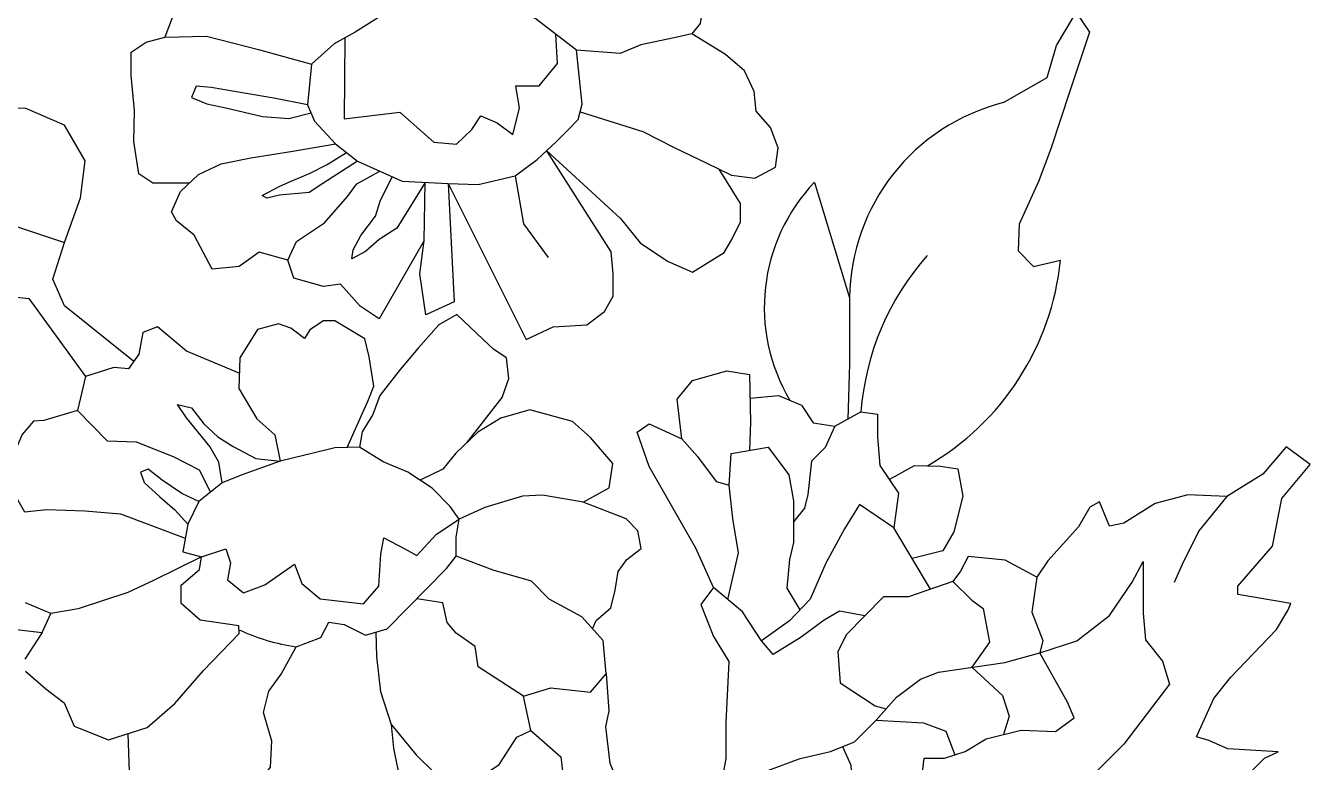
# Model space of a CAD drawing. Header units: millimetres. Extents: x 603733 to 1211550, y 1310999 to 2622648.
# Drawn here: x 605898.587 to 605900.946, y 1311237.534 to 1311238.887 of the extents above; entities that cross this region are included whole.
import ezdxf

# ---------------------------------------------------------------- set-up
doc = ezdxf.new("R2010")
doc.units = ezdxf.units.MM
doc.layers.add('elenarbi-free_blocks', color=7, linetype='Continuous')

# ---------------------------------------------------------------- blocks, each defined once
blk = doc.blocks.new('A$C20C8591F')
at = {"layer": 'elenarbi-free_blocks', "color": 50}
for p, q in [((7.086, 17.117), (6.409, 16.784)), ((6.409, 16.784), (6.046, 16.612)), ((6.046, 16.612), (5.349, 16.385)), ((4.964, 16.32), (4.604, 16.467)), ((4.84, 16.051), (4.964, 16.32)), ((5.349, 16.385), (4.964, 16.32)), ((4.84, 16.051), (4.596, 15.675)), ((7.116, 15.515), (7.616, 16.034)), ((4.603, 15.503), (4.892, 15.257)), ((6.709, 15.047), (7.116, 15.515)), ((4.892, 15.257), (5.151, 15.06)), ((5.151, 15.06), (5.292, 14.727)), ((6.321, 14.709), (6.709, 15.047)), ((5.292, 14.727), (5.773, 14.537)), ((5.773, 14.537), (6.321, 14.709))]:
    blk.add_line(p, q, dxfattribs=at)
at = {"layer": 'elenarbi-free_blocks', "color": 30}
for p, q in [((7.056, 16.938), (7.086, 17.117)), ((6.797, 16.717), (7.056, 16.938)), ((6.797, 16.458), (6.797, 16.717)), ((7.068, 16.225), (6.797, 16.458)), ((7.61, 16.145), (7.068, 16.225)), ((7.616, 16.034), (7.61, 16.145))]:
    blk.add_line(p, q, dxfattribs=at)
at = {"layer": 'elenarbi-free_blocks', "color": 84}
blk.add_line((4.435, 16.096), (4.84, 16.051), dxfattribs=at)
at = {"layer": 'elenarbi-free_blocks', "color": 50}
for points in [[(9.582, 24.724), (9.023, 25.265), (8.481, 25.612), (7.764, 25.765), (7.417, 25.734), (7.274, 25.53), (7.212, 25.244), (7.202, 25.122), (6.998, 25.05), (6.712, 24.816), (6.567, 24.447)], [(13.883, 25.656), (14.172, 25.3), (14.181, 25.06), (14.114, 24.636), (13.998, 24.492), (13.748, 24.434), (13.276, 24.338), (12.987, 24.213), (12.372, 24.264)], [(18.391, 23.522), (19.004, 23.875), (19.135, 24.326), (19.412, 24.792), (19.601, 24.515), (19.325, 23.686), (19.062, 22.886), (18.888, 22.42), (18.611, 21.809), (18.596, 21.431), (18.815, 21.213), (19.193, 21.3)], [(6.917, 22.388), (6.402, 22.388), (6.202, 22.516), (6.131, 22.975), (6.143, 23.411), (6.096, 23.906), (6.096, 24.235), (6.308, 24.377), (6.567, 24.447), (7.157, 24.459), (7.888, 24.271), (8.636, 24.064)], [(12.423, 23.391), (13.306, 23.114), (13.758, 22.883), (14.201, 22.671), (14.558, 22.498), (14.885, 22.459), (15.174, 22.613), (15.213, 22.883), (15.107, 23.171), (14.905, 23.402), (14.876, 23.681), (14.741, 23.97), (14.471, 24.201), (13.998, 24.492)], [(8.58, 23.491), (8.106, 23.586), (7.716, 23.651), (7.224, 23.735), (7.011, 23.753), (6.946, 23.596), (7.159, 23.503), (7.428, 23.447), (7.948, 23.327), (8.319, 23.299), (8.63, 23.376)], [(8.303, 21.3), (7.901, 21.413), (7.615, 21.21), (7.234, 21.175), (6.983, 21.651), (6.733, 21.853), (6.661, 21.984), (6.792, 22.269), (7.042, 22.507), (7.363, 22.661), (7.78, 22.745), (8.375, 22.84), (8.976, 22.941)], [(9.285, 22.699), (8.795, 22.381), (8.603, 22.255), (8.185, 22.217), (8.009, 22.176), (7.939, 22.211), (8.191, 22.345), (8.349, 22.416), (8.619, 22.527), (8.859, 22.65), (9.13, 22.82)], [(10.562, 22.38), (11.662, 20.183), (12.043, 20.36), (12.519, 20.387), (12.764, 20.577), (12.886, 20.795), (12.886, 21.107), (12.859, 21.419), (11.952, 22.843)], [(11.952, 22.843), (12.991, 21.886), (13.268, 21.547), (13.653, 21.286), (14.007, 21.132), (14.454, 21.409), (14.562, 21.593), (14.685, 21.84), (14.685, 22.101), (14.38, 22.584)], [(10.224, 21.576), (9.588, 20.472), (9.323, 20.652), (9.047, 20.964), (8.807, 20.928), (8.387, 21.048), (8.303, 21.3), (8.423, 21.564), (8.819, 21.827), (9.143, 22.199), (9.275, 22.379), (9.598, 22.556)], [(10.237, 22.397), (9.84, 21.75), (9.591, 21.59), (9.396, 21.425), (9.207, 21.318), (9.225, 21.448), (9.331, 21.649), (9.538, 21.921), (9.609, 22.146), (9.721, 22.37), (9.774, 22.476)], [(11.508, 22.488), (11.623, 21.813), (11.971, 21.337)], [(10.562, 22.38), (10.645, 20.712), (10.248, 20.532), (10.248, 20.532), (10.164, 21.108), (10.224, 21.576), (10.237, 22.397)], [(10.827, 18.727), (11.325, 19.362), (11.417, 19.63), (11.384, 19.924), (11.207, 20.042), (11.056, 20.184), (10.685, 20.534), (10.433, 20.39), (10.139, 20.062), (9.887, 19.76), (9.601, 19.391), (9.5, 19.122), (9.349, 18.879), (9.311, 18.664)], [(7.618, 19.706), (6.876, 20.017), (6.467, 20.362), (6.258, 20.279), (6.205, 19.975), (6.059, 19.766), (5.849, 19.787), (5.451, 19.661), (5.336, 19.18), (5.755, 18.751), (6.164, 18.74), (6.687, 18.531), (7.054, 18.342), (7.211, 18.03)], [(9.138, 18.66), (9.436, 19.323), (9.514, 19.525), (9.448, 19.939), (9.386, 20.191), (8.964, 20.447), (8.806, 20.447), (8.612, 20.319), (8.537, 20.195), (8.347, 20.34), (8.169, 20.402), (7.875, 20.323), (7.627, 19.922), (7.61, 19.49), (7.868, 19.061), (8.119, 18.836), (8.196, 18.466)], [(7.375, 18.163), (7.328, 18.451), (7.202, 18.674), (6.875, 19.075), (6.748, 19.264), (6.943, 19.218), (7.121, 18.995), (7.316, 18.811), (7.534, 18.674), (7.85, 18.502), (8.196, 18.466)], [(5.336, 19.18), (4.863, 19.042), (4.717, 19.031), (4.56, 18.843), (4.423, 18.529), (4.434, 18.026), (4.591, 17.754), (4.905, 17.786), (5.44, 17.765), (5.942, 17.723), (6.857, 17.382)], [(12.465, 17.886), (12.831, 18.09), (12.883, 18.435), (12.569, 18.801), (12.314, 19.026), (11.715, 19.191), (11.303, 19.071), (10.98, 18.876), (10.673, 18.577), (10.486, 18.352), (10.166, 18.198)], [(7.047, 17.896), (6.808, 18.01), (6.53, 18.198), (6.334, 18.353), (6.227, 18.312), (6.277, 18.165), (6.497, 17.961), (6.71, 17.782), (6.891, 17.576)], [(12.598, 16.103), (12.65, 16.221), (12.855, 16.396), (12.917, 16.647), (12.959, 16.91), (13.08, 17.081), (13.281, 17.235), (13.236, 17.482), (13.072, 17.654), (12.465, 17.886), (11.894, 17.986), (11.61, 17.971), (11.078, 17.814), (10.719, 17.646)], [(11.626, 15.154), (12.011, 15.27), (12.568, 15.21), (12.79, 15.466), (12.747, 15.937), (12.448, 16.27), (11.985, 16.518), (11.737, 16.775), (11.198, 16.929), (10.676, 17.128)], [(9.764, 14.747), (10.111, 14.324), (10.376, 14.068), (10.881, 13.923), (11.283, 14.188), (11.532, 14.573), (11.729, 14.667), (11.626, 15.154), (10.984, 15.565), (10.941, 15.855), (10.676, 16.039), (10.547, 16.193), (10.487, 16.467), (10.121, 16.527)], [(7.927, 13.981), (8.296, 13.574), (8.623, 13.421), (9.21, 13.443), (9.84, 13.519), (9.938, 13.65), (9.895, 13.932), (9.797, 14.421), (9.764, 14.747), (9.612, 15.214), (9.558, 15.714), (9.549, 16.056)], [(6.047, 14.623), (6.067, 14.084), (6.339, 13.834), (6.633, 13.813), (7.002, 13.65), (7.394, 13.617), (7.796, 13.813), (8.057, 14.149), (8.079, 14.519), (7.959, 14.921), (8.035, 15.225), (8.209, 15.464), (8.419, 15.847)]]:
    blk.add_lwpolyline(points, dxfattribs=at)
at = {"layer": 'elenarbi-free_blocks', "color": 30}
for points in [[(12.372, 24.264), (11.784, 24.713), (11.465, 24.768), (11.036, 24.834), (10.496, 24.867), (9.582, 24.724), (9.252, 24.515), (8.955, 24.35), (8.636, 24.064), (8.58, 23.491), (8.679, 23.26), (8.976, 22.941), (9.285, 22.699), (9.912, 22.413), (10.562, 22.38), (10.986, 22.369)], [(9.104, 24.433), (9.099, 23.294), (9.882, 23.39), (10.362, 22.965), (10.678, 22.937), (10.897, 23.143), (11.021, 23.335), (11.254, 23.239), (11.474, 23.074), (11.57, 23.445), (11.515, 23.76), (11.515, 23.76), (11.844, 23.76), (11.844, 23.76), (12.105, 24.075), (12.078, 24.489)], [(10.986, 22.369), (11.508, 22.488), (11.817, 22.72), (12.087, 22.967), (12.249, 23.136), (12.396, 23.283), (12.45, 23.499), (12.372, 24.264)], [(8.419, 15.847), (8.77, 15.979), (8.88, 16.198), (9.099, 16.165), (9.396, 16.012), (9.703, 16.1), (10.538, 16.955), (10.676, 17.128), (10.676, 17.395), (10.719, 17.646), (10.59, 17.827), (10.339, 18.086), (9.994, 18.31), (9.648, 18.457), (9.311, 18.664), (8.965, 18.656), (8.68, 18.586), (8.196, 18.466), (7.643, 18.267), (7.375, 18.163), (7.047, 17.896), (6.891, 17.576), (6.822, 17.188), (7.086, 17.117)], [(7.086, 17.117), (7.427, 17.231), (7.496, 17.033), (7.453, 16.791), (7.678, 16.61), (7.98, 16.722), (8.395, 17.015), (8.499, 16.739), (8.758, 16.523), (9.371, 16.454), (9.587, 16.705), (9.613, 17.153), (9.657, 17.387), (9.95, 17.231), (10.123, 17.136), (10.4, 17.438), (10.4, 17.438), (10.719, 17.646)]]:
    blk.add_lwpolyline(points, dxfattribs=at)
at = {"layer": 'elenarbi-free_blocks', "color": 90}
for points in [[(6.132, 19.87), (5.154, 20.659), (4.992, 21.031), (5.154, 21.548), (5.38, 22.179), (5.444, 22.701), (5.153, 23.203), (4.602, 23.445), (3.453, 23.429), (1.964, 23.558), (2.207, 23.235), (2.337, 22.33), (2.563, 21.537), (3.372, 20.858), (3.923, 20.842), (4.651, 20.761), (5.451, 19.661)], [(21.887, 14.093), (22.07, 14.277), (22.263, 14.368), (21.553, 14.41), (21.285, 14.527), (21.11, 14.577), (21.353, 15.118), (21.595, 15.418), (22.238, 16.094), (22.397, 16.361), (22.439, 16.461), (21.695, 16.586), (21.695, 16.703), (22.18, 17.266), (22.314, 17.942), (22.714, 18.418), (22.372, 18.668), (22.046, 18.284), (21.537, 17.967), (21.144, 17.483), (20.91, 17.008), (20.794, 16.757)], [(21.537, 17.967), (20.986, 17.992), (20.526, 17.867), (20.084, 17.592), (19.883, 17.55), (19.741, 17.892), (19.608, 17.817), (19.449, 17.542), (19.013, 17.063), (18.862, 16.83), (18.787, 16.338), (18.946, 15.937), (18.9, 15.763)], [(18.862, 16.83), (18.411, 17.072), (17.894, 17.122), (17.785, 16.913), (17.676, 16.771), (17.944, 16.504), (18.102, 16.388), (18.194, 15.912), (17.942, 15.56)], [(17.676, 16.771), (17.05, 16.554), (16.699, 16.554), (16.171, 16.017), (16.055, 15.776), (16.088, 15.342), (16.581, 15.016), (16.738, 14.975)], [(17.942, 15.56), (18.377, 15.163), (18.472, 14.869), (18.392, 14.612)], [(16.594, 14.814), (17.263, 14.775), (17.578, 14.659), (17.704, 14.323)], [(16.119, 14.442), (16.238, 14.181), (16.254, 13.941), (16.139, 13.718), (15.973, 13.073), (15.936, 12.962)]]:
    blk.add_lwpolyline(points, dxfattribs=at)
at = {"layer": 'elenarbi-free_blocks', "color": 84}
for points in [[(3.648, 20.85), (3.664, 21.877), (3.745, 22.459), (4.424, 21.796), (5.154, 21.548)], [(15.725, 22.398), (16.22, 20.769), (16.22, 19.838), (16.196, 19.06)], [(13.855, 18.783), (13.792, 19.34), (14.005, 19.605), (14.489, 19.74), (14.812, 19.688), (14.825, 19.018), (14.812, 18.619)], [(14.818, 19.353), (15.218, 19.392), (15.541, 19.257), (15.709, 19.005), (16.012, 18.96), (15.877, 18.657), (15.683, 18.464), (15.632, 17.997), (15.587, 17.803), (15.428, 17.611)], [(16.012, 18.96), (16.381, 19.16), (16.616, 19.127), (16.616, 18.811), (16.649, 18.405), (16.908, 18.016), (16.843, 17.526)], [(14.301, 16.685), (14.052, 17.238), (13.397, 18.39), (13.226, 18.874), (13.397, 18.992), (13.855, 18.783), (14.078, 18.534), (14.34, 18.181), (14.524, 18.128)], [(14.505, 16.514), (14.655, 17.173), (14.576, 17.657), (14.524, 18.128), (14.55, 18.573), (15.074, 18.665), (15.362, 18.272), (15.428, 17.906), (15.428, 17.317), (15.375, 17.081), (15.336, 16.675), (15.519, 16.368)], [(16.779, 18.21), (17.136, 18.405), (17.501, 18.397), (17.745, 18.356), (17.818, 17.975), (17.688, 17.472), (17.534, 17.204), (17.103, 17.095)], [(17.363, 16.663), (16.843, 17.526), (16.358, 17.853), (16.148, 17.513), (15.886, 17.029), (15.664, 16.518), (15.375, 16.217), (14.977, 15.934)], [(15.068, 14.103), (15.526, 14.272), (15.95, 14.374), (16.289, 14.509), (16.594, 14.814), (16.882, 15.136), (16.882, 15.136), (17.221, 15.39), (17.476, 15.492), (18.408, 15.627), (18.9, 15.763), (19.425, 15.932), (19.883, 16.288), (20.205, 16.762), (20.358, 17.05), (20.358, 16.322), (20.392, 15.949), (20.629, 15.644), (20.731, 15.322), (20.087, 14.476), (19.544, 13.933)], [(16.435, 16.286), (16.08, 16.351), (15.862, 16.226), (15.537, 15.984), (15.144, 15.742), (14.977, 15.934), (14.71, 16.343), (14.301, 16.685), (14.125, 16.443), (14.301, 15.992), (14.518, 15.642), (14.475, 14.781), (14.475, 14.272), (14.433, 14.038), (14.3, 13.786)], [(16.162, 12.021), (16.831, 12.281), (17.104, 12.68), (17.115, 13.089), (16.947, 13.32), (17.073, 13.688), (17.241, 14.003), (17.273, 14.276), (17.556, 14.276), (17.851, 14.37), (18.145, 14.549), (18.639, 14.675), (19.122, 14.654), (19.386, 14.848), (19.291, 15.069), (18.9, 15.763)], [(12.79, 15.466), (12.827, 14.945), (12.778, 14.721), (12.841, 14.209), (13.077, 13.66)], [(11.729, 14.667), (12.151, 14.299), (12.174, 14.098), (12.185, 13.881), (12.335, 13.708), (12.43, 13.553)]]:
    blk.add_lwpolyline(points, dxfattribs=at)
at = {"layer": 'elenarbi-free_blocks', "color": 50}
for centre, radius, start, end in [((19.089, 20.739), 2.869, 104.0917, 179.3993), ((20.139, 18.871), 3.77, 138.5478, 175.6069), ((15.42, 21.685), 3.793, 300.0393, 354.1803)]:
    blk.add_arc(centre, radius, start, end, dxfattribs=at)
at = {"layer": 'elenarbi-free_blocks', "color": 84}
blk.add_arc((17.573, 20.634), 2.555, 136.3304, 210.8509, dxfattribs=at)
at = {"layer": 'elenarbi-free_blocks', "color": 30}
blk.add_arc((8.854, 18.759), 2.944, 245.0828, 261.5102, dxfattribs=at)

msp = doc.modelspace()

# ---------------------------------------------------------------- block references
at = {"xscale": 0.1302721832587849, "yscale": 0.1302721832587849, "zscale": 0.1302721832587849}
msp.add_blockref('A$C20C8591F', (605897.9871, 1311235.6812), dxfattribs=at)

doc.saveas('drawing.dxf')
